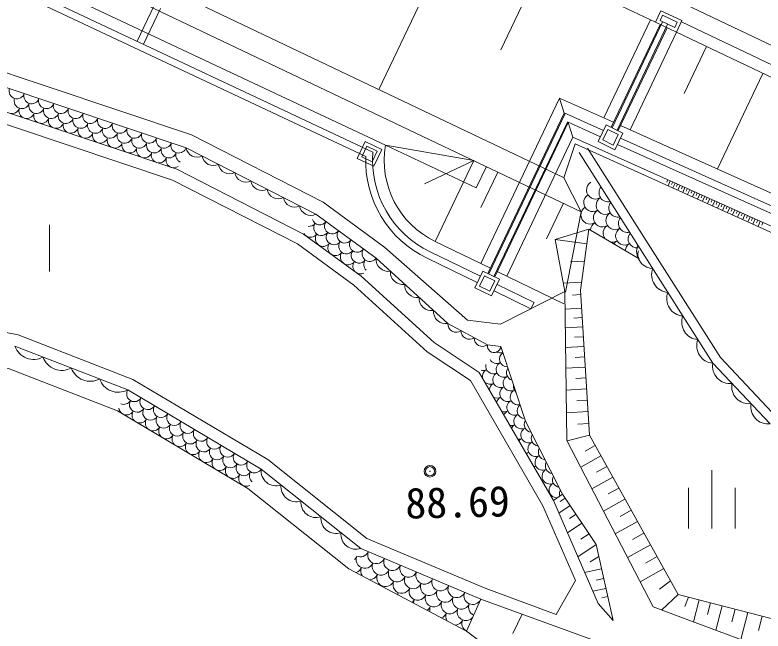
# Model space of a CAD drawing. Units: millimetres, scale not verified. Extents: x 40000 to 680000, y 20000 to 380000.
# Drawn here: x 426605 to 458762, y 260129 to 286600 of the extents above; entities that cross this region are included whole.
import ezdxf
from ezdxf.enums import TextEntityAlignment as Align

# ---------------------------------------------------------------- set-up
doc = ezdxf.new("R2010")
doc.units = ezdxf.units.MM
doc.header["$LTSCALE"] = 1000
doc.header["$PDMODE"] = 32
doc.header["$PDSIZE"] = 500
doc.layers.add('M-BGD', color=7, linetype='Continuous', lineweight=13)
doc.styles.add('ＭＳ ゴシック', font='')
doc.styles.get('ＭＳ ゴシック').set_extended_font_data('MS Gothic')

msp = doc.modelspace()

# ---------------------------------------------------------------- linework, layer by layer
at = {"layer": 'M-BGD'}
for p, q in [((402625, 301175), (450947, 278143)), ((446106, 291500), (464160, 282895)), ((423265, 290064), (442536, 281003)), ((445568, 290372), (442242, 283394)), ((445568, 290372), (454134, 286289)), ((423053, 289612), (441994, 280705)), ((422925, 289340), (441682, 280520)), ((449179, 288651), (447488, 285104)), ((433257, 287682), (450191, 279611)), ((432586, 287005), (431856, 285473)), ((432857, 286876), (432126, 285344)), ((454370, 286784), (454134, 286289)), ((454442, 286585), (454334, 286360)), ((454370, 286784), (455274, 286357)), ((454442, 286585), (455073, 286284)), ((453926, 286388), (451918, 282175)), ((454442, 286308), (452272, 281755)), ((454659, 286205), (452488, 281650)), ((454134, 286289), (455037, 285858)), ((454334, 286360), (454966, 286058)), ((455073, 286284), (454966, 286058)), ((455273, 286355), (455037, 285858)), ((455252, 286310), (463837, 282218)), ((454337, 286192), (452232, 281775)), ((454635, 286050), (452528, 281630)), ((455046, 285854), (453050, 281667)), ((455037, 285858), (463622, 281766)), ((456326, 285244), (455367, 283231)), ((424786, 283968), (433959, 280893)), ((458758, 284085), (456803, 279983)), ((450019, 283023), (446631, 275917)), ((450019, 283023), (450219, 282386)), ((450020, 283026), (452334, 281988)), ((450219, 282386), (446933, 275491)), ((450260, 282367), (446973, 275472)), ((450220, 282389), (451903, 281634)), ((450350, 281998), (447189, 275366)), ((450391, 281980), (447229, 275346)), ((450351, 282001), (451771, 281364)), ((450391, 281980), (450591, 281342)), ((452022, 281878), (451671, 281159)), ((452741, 281526), (452022, 281878)), ((452635, 281853), (466038, 275839)), ((452091, 281677), (451871, 281228)), ((452540, 281457), (452091, 281677)), ((452540, 281457), (452320, 281008)), ((452741, 281526), (452389, 280808)), ((450591, 281342), (447746, 275374)), ((450680, 281069), (450194, 279604)), ((450593, 281345), (465942, 274457)), ((450680, 281069), (465719, 274267)), ((452389, 280808), (451671, 281159)), ((452320, 281008), (451871, 281228)), ((452633, 281306), (465034, 275741)), ((433959, 280893), (439539, 278041)), ((442536, 281003), (446432, 279170)), ((446327, 280344), (442536, 281003)), ((451220, 280872), (453720, 276921)), ((452501, 281036), (464912, 275468)), ((450864, 280683), (453376, 276712)), ((446327, 280344), (444210, 279337)), ((446327, 280344), (444671, 276871)), ((446869, 280086), (446432, 279170)), ((447364, 279850), (446634, 278320)), ((450950, 278136), (450194, 279604)), ((454670, 279518), (454623, 279414)), ((454774, 279471), (454680, 279262)), ((454879, 279424), (454832, 279319)), ((454984, 279377), (454890, 279167)), ((455089, 279330), (455042, 279225)), ((455194, 279283), (455100, 279072)), ((455299, 279235), (455252, 279130)), ((455405, 279188), (455310, 278977)), ((455511, 279140), (455463, 279035)), ((455616, 279093), (455522, 278882)), ((455722, 279045), (455675, 278940)), ((455829, 278998), (455733, 278786)), ((455935, 278950), (455887, 278844)), ((456041, 278902), (455946, 278690)), ((456148, 278854), (456100, 278748)), ((456255, 278807), (456159, 278593)), ((450180, 278508), (449451, 276977)), ((456362, 278759), (456314, 278652)), ((456469, 278711), (456373, 278497)), ((456576, 278662), (456528, 278555)), ((456684, 278614), (456587, 278400)), ((456791, 278566), (456743, 278458)), ((456899, 278518), (456802, 278302)), ((457007, 278469), (456958, 278361)), ((457115, 278421), (457018, 278205)), ((457223, 278372), (457175, 278264)), ((457332, 278323), (457234, 278107)), ((457440, 278275), (457391, 278166)), ((457549, 278226), (457451, 278009)), ((457658, 278177), (457609, 278068)), ((439539, 278041), (442128, 276147)), ((450951, 278136), (450271, 274682)), ((457767, 278128), (457669, 277910)), ((457876, 278079), (457827, 277970)), ((457985, 278030), (457887, 277811)), ((458095, 277981), (458046, 277871)), ((458205, 277932), (458106, 277712)), ((458315, 277882), (458265, 277773)), ((428094, 275578), (428094, 277578)), ((458425, 277833), (458326, 277613)), ((458535, 277783), (458485, 277673)), ((458645, 277734), (458546, 277513)), ((458756, 277684), (458706, 277574)), ((449832, 276954), (451280, 277391)), ((450914, 274772), (451280, 277391)), ((453441, 276116), (451280, 277391)), ((449832, 276954), (450248, 274721)), ((451192, 276763), (449832, 276954)), ((456928, 271877), (453719, 276922)), ((444671, 276871), (447041, 275717)), ((456606, 271635), (453376, 276712)), ((444454, 276420), (446610, 275371)), ((442128, 276147), (445211, 273342)), ((444324, 276150), (446479, 275101)), ((451089, 276023), (450488, 275995)), ((446720, 275595), (446369, 274877)), ((447439, 275244), (446720, 275595)), ((446789, 275395), (446570, 274945)), ((447238, 275175), (446789, 275395)), ((447337, 275573), (450194, 274182)), ((447238, 275175), (447019, 274726)), ((447439, 275244), (447088, 274525)), ((448917, 274248), (447330, 275020)), ((450963, 275122), (450182, 275073)), ((447088, 274525), (446369, 274877)), ((447019, 274726), (446570, 274945)), ((448785, 273978), (447198, 274751)), ((447477, 273314), (450248, 274721)), ((450248, 274721), (450329, 268314)), ((450914, 274772), (451303, 268538)), ((450925, 274585), (450567, 274563)), ((448785, 273978), (448917, 274248)), ((450962, 273999), (450257, 273955)), ((445211, 273342), (446913, 272424)), ((446065, 273489), (447477, 273314)), ((450987, 273599), (450625, 273576)), ((451012, 273198), (450268, 273151)), ((451038, 272777), (450656, 272753)), ((447489, 272356), (446913, 272424)), ((431450, 270490), (426605, 272370)), ((448545, 269145), (447489, 272356)), ((451065, 272356), (450278, 272307)), ((451092, 271913), (450688, 271888)), ((459375, 269286), (456928, 271877)), ((451120, 271470), (450289, 271418)), ((459065, 269031), (456606, 271635)), ((446566, 271240), (449748, 265735)), ((451149, 271005), (450722, 270978)), ((437185, 267083), (431450, 270490)), ((451178, 270540), (450301, 270485)), ((451209, 270050), (450758, 270022)), ((451239, 269561), (450314, 269504)), ((450148, 266009), (448545, 269145)), ((451271, 269047), (450796, 269018)), ((451303, 268538), (450337, 268297)), ((455110, 261703), (451303, 268538)), ((450329, 268314), (454034, 261172)), ((451550, 268096), (451120, 267856)), ((451796, 267653), (450924, 267167)), ((441478, 263676), (437185, 267083)), ((452050, 267197), (451607, 266950)), ((456559, 264534), (456559, 267034)), ((452304, 266741), (451405, 266240)), ((452566, 266272), (452109, 266017)), ((455559, 264534), (455559, 266284)), ((457559, 264534), (457559, 266284)), ((450148, 266009), (449748, 265735)), ((451591, 263849), (450148, 266009)), ((449748, 265735), (451673, 261306)), ((450262, 265839), (450045, 265694)), ((452827, 265802), (451900, 265286)), ((450472, 265524), (449982, 265196)), ((453097, 265318), (452626, 265056)), ((450725, 265146), (450445, 264960)), ((450977, 264768), (450350, 264350)), ((453366, 264835), (452410, 264302)), ((453643, 264336), (453158, 264066)), ((451284, 264309), (450929, 264072)), ((451591, 263849), (450798, 263319)), ((452316, 260577), (451591, 263849)), ((453921, 263838), (452935, 263289)), ((446628, 261498), (441478, 263676)), ((451707, 263327), (451326, 263106)), ((454207, 263325), (453706, 263046)), ((451822, 262806), (451092, 262644)), ((454492, 262812), (453477, 262246)), ((449870, 260846), (450699, 262294)), ((451916, 262385), (451591, 262313)), ((454787, 262283), (454307, 261926)), ((452009, 261963), (451442, 261838)), ((446628, 261498), (446013, 260130)), ((451468, 259731), (446628, 261498)), ((452086, 261617), (451836, 261561)), ((455110, 261703), (454406, 261033)), ((461016, 260174), (455110, 261703)), ((455561, 261586), (455398, 261179)), ((456011, 261470), (455767, 260527)), ((452316, 260577), (451673, 261306)), ((454034, 261172), (460467, 258778)), ((456509, 261341), (456380, 260844)), ((457006, 261212), (456736, 260166)), ((448409, 260848), (448010, 260024)), ((457558, 261069), (457415, 260518)), ((458109, 260926), (457809, 259767)), ((458721, 260768), (458563, 260157)), ((446013, 260130), (449274, 257685))]:
    msp.add_line(p, q, dxfattribs=at)
for points in [[(395365, 300298), (400269, 294962), (403470, 294561), (407686, 294033), (413694, 288347), (418720, 285800), (424942, 284549), (434192, 281448), (439855, 278554), (442508, 276612), (446065, 273489)], [(446566, 271240), (444629, 272520), (441494, 275371), (439013, 277187), (433570, 279969), (424528, 283000), (418191, 284274), (412747, 287033), (409392, 290442), (406993, 292508), (403272, 292974)], [(403261, 292467), (406781, 292030), (409050, 290077), (412448, 286624), (418026, 283798), (424399, 282516), (433376, 279507), (438750, 276760), (441178, 274983), (444321, 272124), (446192, 270888), (449301, 265510), (450699, 262294)], [(403026, 290508), (405465, 287227), (407945, 282317), (409063, 279269), (411486, 276778), (415123, 275112), (426744, 272852), (431670, 270941), (437469, 267495), (441735, 264110), (446811, 261964), (449870, 260846)], [(446013, 260130), (440963, 262808), (436616, 266257), (431011, 269588), (426326, 271405), (414661, 273674), (410607, 275532)]]:
    msp.add_lwpolyline(points, dxfattribs=at)
for points in [[(441314, 280437), (441654, 281161), (442378, 280820), (442038, 280096)], [(441514, 280509), (441726, 280961), (442179, 280748), (441966, 280296)]]:
    msp.add_lwpolyline(points, close=True, dxfattribs=at)
msp.add_circle((444446, 266992), 200, dxfattribs=at)
for centre, radius, start, end in [((426689, 283330), 333, 161.4673, 341.4672), ((426900, 282908), 333, 161.4673, 341.4672), ((427322, 283118), 333, 161.4673, 341.4672), ((427954, 282906), 333, 161.4673, 341.4672), ((427532, 282696), 333, 161.4673, 341.4672), ((428586, 282695), 333, 161.4673, 341.4672), ((426478, 282698), 333, 251.4669, 341.4674), ((427110, 282486), 333, 161.4671, 251.4676), ((427110, 282486), 333, 251.4669, 341.4674), ((427742, 282274), 333, 161.4671, 251.4675), ((428164, 282484), 333, 161.4673, 341.4672), ((428796, 282273), 333, 161.4673, 341.4672), ((429218, 282483), 333, 161.4673, 341.4672), ((429850, 282271), 333, 161.4673, 341.4672), ((427742, 282274), 333, 251.4669, 341.4674), ((428374, 282062), 333, 161.4671, 251.4675), ((429428, 282061), 333, 161.4673, 341.4672), ((430482, 282059), 333, 161.4673, 341.4672), ((428374, 282062), 333, 251.467, 341.4674), ((429006, 281851), 333, 161.4672, 251.4675), ((429006, 281851), 333, 251.467, 341.4673), ((429638, 281639), 333, 161.4672, 251.4674), ((430060, 281849), 333, 161.4673, 341.4672), ((430692, 281637), 333, 161.4673, 341.4672), ((431114, 281847), 333, 161.4673, 341.4672), ((431746, 281635), 333, 161.4673, 341.4672), ((429638, 281639), 333, 251.467, 341.4673), ((430270, 281427), 333, 161.4672, 251.4674), ((431324, 281425), 333, 161.4673, 341.4672), ((432378, 281423), 333, 161.4673, 341.4672), ((430270, 281427), 333, 251.4671, 341.4673), ((430902, 281215), 333, 161.4672, 251.4674), ((430902, 281215), 333, 251.4671, 341.4673), ((431534, 281003), 333, 161.4672, 251.4673), ((431956, 281213), 333, 161.4673, 341.4672), ((432588, 281001), 333, 161.4673, 341.4672), ((433010, 281211), 333, 161.4673, 341.4672), ((433643, 280999), 333, 161.4673, 332.93), ((431534, 281003), 333, 251.4671, 341.4673), ((432166, 280791), 333, 161.4672, 251.4673), ((433221, 280789), 333, 161.4673, 341.4672), ((433643, 280999), 333, 332.93, 341.4672), ((434436, 280968), 484, 188.8317, 297.0278), ((446327, 280344), 3848, 170.1521, 244.515), ((432166, 280791), 333, 251.4672, 341.4673), ((432799, 280579), 333, 161.4672, 251.4673), ((432799, 280579), 333, 251.4672, 341.4673), ((433431, 280367), 333, 161.4672, 251.4673), ((433853, 280577), 333, 161.4673, 242.93), ((435134, 280611), 484, 188.8314, 297.0287), ((446327, 280344), 4648, 177.8375, 244.4722), ((446327, 280344), 4348, 175.246, 244.4868), ((433431, 280367), 333, 251.4672, 305.2323), ((435832, 280255), 484, 188.8314, 297.0287), ((436529, 279898), 484, 188.8317, 297.0278), ((437227, 279542), 484, 188.8314, 297.0287), ((451566, 279080), 390, 122.317, 302.317), ((452103, 278959), 390, 141.0953, 283.5387), ((437924, 279185), 484, 188.8316, 297.0289), ((451445, 278542), 390, 122.317, 302.317), ((438622, 278829), 484, 188.8312, 297.0283), ((451982, 278421), 390, 122.317, 302.317), ((452520, 278300), 390, 141.0953, 283.5387), ((439319, 278472), 484, 188.8314, 297.0287), ((451324, 278005), 390, 122.317, 302.317), ((451861, 277884), 390, 122.317, 302.317), ((452399, 277763), 390, 122.317, 302.317), ((452937, 277642), 390, 141.0953, 283.5387), ((439241, 277846), 333, 265.3372, 323.7995), ((439707, 277918), 333, 199.8396, 323.7995), ((439779, 277453), 333, 143.7995, 323.7995), ((440245, 277525), 333, 143.7995, 323.7995), ((451740, 277346), 390, 122.317, 179.5197), ((452278, 277225), 390, 122.317, 218.6052), ((439313, 277380), 333, 210.7405, 233.7997), ((440317, 277059), 333, 143.7995, 323.7995), ((440783, 277131), 333, 143.7995, 323.7995), ((452816, 277104), 390, 122.317, 302.317), ((453353, 276983), 390, 141.0953, 275.2495), ((439313, 277380), 333, 233.7996, 323.7996), ((439851, 276987), 333, 143.7995, 233.7997), ((441321, 276737), 333, 143.7995, 323.7995), ((452278, 277225), 390, 260.3193, 302.317), ((452695, 276567), 390, 122.317, 150.7214), ((439851, 276987), 333, 233.7994, 323.7996), ((440389, 276593), 333, 143.7994, 233.7998), ((440855, 276665), 333, 143.7995, 323.7995), ((453232, 276446), 390, 122.317, 176.5644), ((454082, 276448), 753, 159.4639, 265.4622), ((440389, 276593), 333, 233.7993, 323.7996), ((440927, 276199), 333, 143.7994, 233.8), ((441393, 276271), 333, 143.7995, 323.7995), ((441859, 276343), 333, 143.7995, 317.7067), ((453770, 276325), 390, 159.9745, 212.2329), ((440927, 276199), 333, 233.7992, 323.7997), ((441465, 275805), 333, 143.7993, 233.8001), ((441931, 275878), 333, 143.7995, 227.7066), ((441859, 276343), 333, 317.7067, 323.7995), ((442661, 276113), 534, 176.4402, 278.9731), ((454728, 275433), 754, 159.4648, 265.4615), ((441465, 275805), 333, 233.7988, 293.9166), ((443278, 275552), 534, 176.4402, 278.9731), ((443895, 274991), 534, 176.4402, 278.9735), ((455374, 274417), 753, 159.4639, 265.4622), ((444511, 274430), 534, 176.4389, 278.9739), ((445128, 273869), 534, 176.4394, 278.9739), ((456020, 273402), 754, 159.4641, 265.4617), ((445571, 273329), 360, 178.0233, 305.3307), ((446138, 273024), 360, 178.0238, 305.3314), ((446705, 272718), 360, 178.0229, 305.3319), ((447200, 272380), 290, 171.195, 355.1475), ((456666, 272386), 754, 159.4645, 265.4619), ((427411, 272651), 853, 199.2234, 298.3684), ((447463, 272407), 332, 239.5112, 289.7355), ((447765, 271815), 332, 124.5725, 271.8542), ((428622, 272181), 853, 199.223, 298.3685), ((447318, 271959), 332, 209.0567, 297.0786), ((429833, 271711), 853, 199.2234, 298.3684), ((447173, 271512), 332, 167.9885, 297.0786), ((447621, 271367), 332, 117.0786, 297.0786), ((448068, 271223), 332, 144.3617, 252.0651), ((457338, 271506), 744, 169.9919, 276.7274), ((446726, 271657), 332, 255.7387, 297.0786), ((447029, 271065), 332, 117.0786, 190.4016), ((447476, 270920), 332, 117.0786, 297.0786), ((431045, 271241), 853, 199.2234, 298.3684), ((447029, 271065), 332, 229.6583, 297.0786), ((447331, 270473), 332, 117.0786, 177.0557), ((447923, 270775), 332, 117.0786, 297.0786), ((458158, 270638), 744, 169.9925, 276.7271), ((431740, 270318), 333, 149.2826, 329.2826), ((431167, 270658), 333, 323.7293, 329.2826), ((447779, 270328), 332, 117.0786, 297.0786), ((448226, 270183), 332, 117.0786, 284.5351), ((448370, 270631), 332, 172.1224, 224.3043), ((432313, 269977), 333, 149.2826, 329.2826), ((447331, 270473), 332, 243.0042, 297.0786), ((447634, 269881), 332, 117.0786, 167.4165), ((431284, 270201), 333, 248.0666, 329.2826), ((431857, 269861), 333, 149.2826, 329.2826), ((432887, 269637), 333, 149.2826, 329.2826), ((448081, 269736), 332, 117.0786, 297.0786), ((448528, 269592), 332, 130.0754, 266.3514), ((458978, 269770), 744, 169.9916, 276.7279), ((431400, 269745), 333, 186.5388, 239.2827), ((431400, 269745), 333, 239.2826, 329.2826), ((431973, 269404), 333, 149.2825, 239.2827), ((432430, 269520), 333, 149.2826, 329.2826), ((447634, 269881), 332, 252.6434, 297.0786), ((447937, 269289), 332, 117.0786, 159.2989), ((431973, 269404), 333, 239.2825, 329.2826), ((432546, 269063), 333, 149.2825, 239.2828), ((433003, 269180), 333, 149.2826, 329.2826), ((433460, 269296), 333, 149.2826, 329.2826), ((448384, 269144), 332, 117.0786, 297.0786), ((448831, 269000), 332, 151.1034, 262.5376), ((432546, 269063), 333, 239.2824, 329.2827), ((433119, 268723), 333, 149.2825, 239.2829), ((433576, 268839), 333, 149.2826, 329.2826), ((434033, 268956), 333, 149.2826, 329.2826), ((447937, 269289), 332, 260.761, 297.0786), ((448239, 268697), 332, 117.0786, 152.0343), ((448686, 268552), 332, 117.0786, 297.0786), ((433119, 268723), 333, 239.2824, 329.2827), ((433692, 268382), 333, 149.2825, 239.283), ((434149, 268499), 333, 149.2826, 329.2826), ((434606, 268615), 333, 149.2826, 329.2826), ((449134, 268408), 332, 151.6195, 262.5376), ((433692, 268382), 333, 239.2823, 329.2827), ((434265, 268042), 333, 149.2824, 239.283), ((434722, 268158), 333, 149.2826, 329.2826), ((435179, 268274), 333, 149.2826, 329.2826), ((448239, 268697), 332, 268.0255, 297.0786), ((448542, 268105), 332, 117.0786, 145.3078), ((448989, 267960), 332, 117.0786, 297.0786), ((434265, 268042), 333, 239.2822, 329.2828), ((434839, 267701), 333, 149.2824, 239.2831), ((435295, 267818), 333, 149.2826, 329.2826), ((435752, 267934), 333, 149.2826, 329.2826), ((449436, 267816), 332, 151.6195, 262.5376), ((435869, 267477), 333, 149.2826, 329.2826), ((436325, 267593), 333, 149.2826, 329.2826), ((448542, 268105), 332, 274.7521, 297.0786), ((448844, 267513), 332, 117.0786, 138.9368), ((449292, 267369), 332, 117.0786, 297.0786), ((434839, 267701), 333, 239.2821, 329.2828), ((435412, 267361), 333, 149.2824, 239.2832), ((436442, 267137), 333, 149.2826, 329.2826), ((436899, 267253), 333, 149.2826, 321.5702), ((449739, 267224), 332, 151.6195, 262.5376), ((435412, 267361), 333, 239.2821, 329.2828), ((435985, 267020), 333, 149.2823, 239.2833), ((437015, 266796), 333, 149.2826, 231.5702), ((436899, 267253), 333, 321.5702, 329.2826), ((437832, 267017), 650, 174.175, 288.9659), ((448844, 267513), 332, 281.1231, 297.0786), ((449147, 266921), 332, 117.0786, 132.8009), ((449594, 266777), 332, 117.0786, 297.0786), ((435985, 267020), 333, 239.282, 329.2829), ((436558, 266680), 333, 149.2823, 239.2833), ((449147, 266921), 332, 287.259, 297.0786), ((449450, 266329), 332, 117.0786, 126.8111), ((450042, 266632), 332, 151.6195, 262.5376), ((436558, 266680), 333, 239.2814, 295.1083), ((438691, 266335), 650, 174.175, 288.9659), ((449897, 266185), 332, 117.0786, 274.0814), ((449752, 265737), 332, 117.0786, 120.8952), ((449450, 266329), 332, 293.2488, 297.0786), ((450344, 266040), 332, 151.6195, 199.5925), ((439549, 265654), 650, 174.1739, 288.967), ((440408, 264973), 650, 174.1739, 288.967), ((441267, 264292), 650, 174.1738, 288.9668), ((441448, 263689), 375, 244.2175, 337.0725), ((442139, 263397), 375, 157.0725, 337.0725), ((440957, 263490), 375, 309.5998, 337.0725), ((441648, 263198), 375, 157.0725, 337.0725), ((442338, 262906), 375, 157.0725, 337.0725), ((442829, 263105), 375, 157.0725, 337.0725), ((441156, 262998), 375, 288.5086, 337.0725), ((441847, 262706), 375, 157.0725, 211.8037), ((443029, 262613), 375, 157.0725, 337.0725), ((443520, 262813), 375, 157.0725, 337.0725), ((441847, 262706), 375, 272.3121, 337.0725), ((442537, 262414), 375, 157.0725, 337.0725), ((443719, 262321), 375, 157.0725, 337.0725), ((444211, 262521), 375, 157.0725, 337.0725), ((443228, 262122), 375, 157.0725, 337.0725), ((444410, 262029), 375, 157.0725, 337.0725), ((444901, 262228), 375, 157.0725, 337.0725), ((442737, 261923), 375, 324.5967, 337.0725), ((443427, 261631), 375, 157.0725, 169.7965), ((443918, 261830), 375, 157.0725, 337.0725), ((445100, 261737), 375, 157.0725, 337.0725), ((445592, 261936), 375, 157.0725, 337.0725), ((446282, 261644), 375, 157.0725, 334.5227), ((443427, 261631), 375, 314.3193, 337.0725), ((444118, 261339), 375, 157.0725, 180.7103), ((444609, 261538), 375, 157.0725, 337.0725), ((445791, 261445), 375, 157.0725, 337.0725), ((444118, 261339), 375, 303.4055, 337.0725), ((444808, 261047), 375, 157.0725, 192.9256), ((445300, 261246), 375, 157.0725, 337.0725), ((446482, 261153), 375, 157.0725, 244.5227), ((444808, 261047), 375, 291.1902, 337.0725), ((445499, 260754), 375, 157.0725, 208.0678), ((445990, 260954), 375, 157.0725, 318.5926), ((445499, 260754), 375, 276.048, 337.0725), ((446189, 260462), 375, 157.0725, 241.9703)]:
    msp.add_arc(centre, radius, start, end, dxfattribs=at)
msp.add_point((444446, 266992), dxfattribs=at)

# ---------------------------------------------------------------- texts
at = {"layer": 'M-BGD', "style": 'ＭＳ ゴシック'}
msp.add_text('88.69', height=1320, rotation=1.263, dxfattribs=at).set_placement((443409, 264564), align=Align.BOTTOM_LEFT)

doc.saveas('drawing.dxf')
